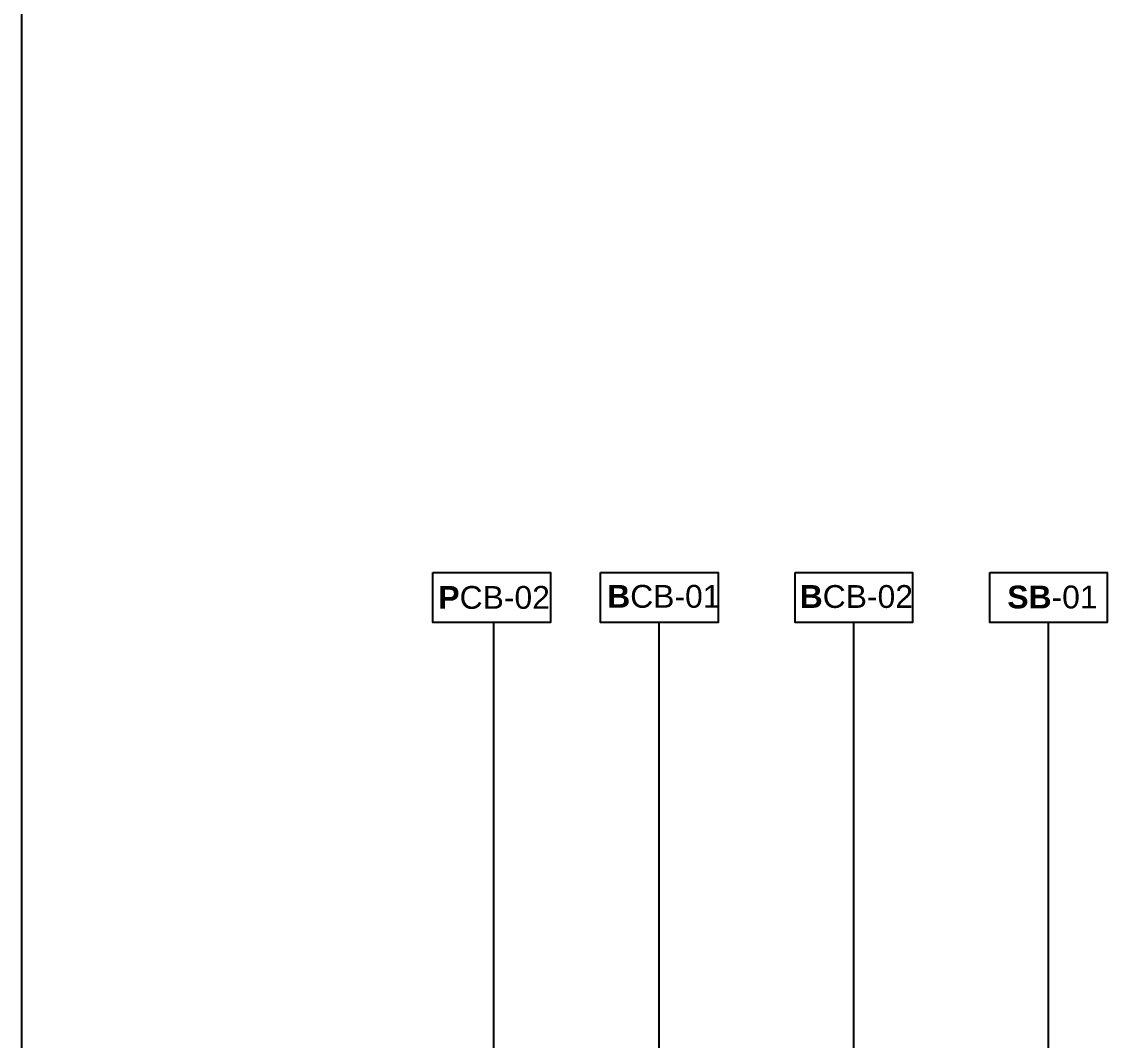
# Model space of a CAD drawing. Header units: metres. Extents: x -325 to 301, y -147 to 149.
# Drawn here: x 92.234 to 94.02, y 38.387 to 40.062 of the extents above; entities that cross this region are included whole.
import ezdxf

# ---------------------------------------------------------------- set-up
doc = ezdxf.new("R2010")
doc.units = ezdxf.units.M
doc.layers.add('-aux', color=50, linetype='Continuous', plot=False)
doc.layers.add('0-TX-1_25', color=7, linetype='Continuous', true_color=0x3f4f7f)
doc.layers.add('A-KEYPLAN_HATCH', color=7, linetype='Continuous')
doc.layers.add('A_TEXT_2', color=7, linetype='Continuous')
doc.styles.get("Standard").update_dxf_attribs({"font": 'arial.ttf'})

# ---------------------------------------------------------------- blocks, each defined once
blk = doc.blocks.new('hatch keyplan 2')
at = {"layer": 'A-KEYPLAN_HATCH'}
blk.add_lwpolyline([(0, 0.005476596624248486), (0.012874798693294, 0.005476596623793739), (0.012874798693294, -2.273736754432321e-13), (0, 0)], close=True, dxfattribs=at)
blk = doc.blocks.new('hatch keyplan')
at = {"layer": 'A-KEYPLAN_HATCH'}
blk.add_blockref('hatch keyplan 2', (1.430579833341536, 0.8521467901477053), dxfattribs=at)
blk = doc.blocks.new('B-CB02')
at = {"layer": 'A-KEYPLAN_HATCH'}
blk.add_blockref('hatch keyplan', (-1.430579833341536, -0.8521467901477053), dxfattribs=at)
at = {"layer": 'A_TEXT_2', "insert": (-0.0007977308478888112, 0.004087061300781514), "char_height": 0.0025, "attachment_point": 1}
blk.add_mtext_dynamic_manual_height_columns('\\pi0.00129;{\\fArial|b1|i0|c0|p34;B}CB-02', width=0.01456192034901793, gutter_width=0.015, heights=[0], dxfattribs=at)
blk = doc.blocks.new('B-CB01')
at = {"layer": 'A-KEYPLAN_HATCH'}
blk.add_blockref('hatch keyplan', (-1.430579833341536, -0.8521467901477052), dxfattribs=at)
at = {"layer": 'A_TEXT_2', "insert": (-0.0007977308478921419, 0.004105509799023688), "char_height": 0.0025, "attachment_point": 1}
blk.add_mtext_dynamic_manual_height_columns('\\pi0.00152;{\\fArial|b1|i0|c0|p34;B}CB-01', width=0.01456192034901793, gutter_width=0.015, heights=[0], dxfattribs=at)
blk = doc.blocks.new('SB-01')
at = {"layer": 'A-KEYPLAN_HATCH'}
blk.add_blockref('hatch keyplan', (-1.430579833341536, -0.8521467901477053), dxfattribs=at)
at = {"layer": 'A_TEXT_2', "insert": (-0.0007977307988561444, 0.004032374434375541), "char_height": 0.0025, "attachment_point": 1}
blk.add_mtext_dynamic_manual_height_columns('\\pi0.00271;{\\fArial|b1|i0|c0|p34;SB}-01', width=0.01456192034901793, gutter_width=0.015, heights=[0], dxfattribs=at)
blk = doc.blocks.new('PCB03')
at = {"layer": 'A-KEYPLAN_HATCH'}
blk.add_blockref('hatch keyplan', (-1.42957983326266, -0.8521467901535917), dxfattribs=at)
at = {"layer": 'A_TEXT_2', "insert": (0.0002022692309803231, 0.0039881901570753), "char_height": 0.0025, "attachment_point": 1}
blk.add_mtext_dynamic_manual_height_columns('\\pi0.00139;{\\fArial|b1|i0|c0|p34;P}CB-02', width=0.01456192034901793, gutter_width=0.015, heights=[0], dxfattribs=at)

msp = doc.modelspace()

# ---------------------------------------------------------------- linework, layer by layer
at = {"layer": '-aux'}
msp.add_lwpolyline([(92.23447743480324, 3.456691224966903), (92.23447743480324, 133.4566912249669)], dxfattribs=at)
at = {"layer": '0-TX-1_25'}
for points in [[(93.01103772118097, 38.08886075963665), (93.01103772118097, 39.07379992786974)], [(93.28300260123206, 37.98617432152861), (93.28300260123206, 39.07379992786974)], [(93.6030753874063, 37.87780470134271), (93.6030753874063, 39.07379992786974)], [(93.92314817358056, 37.72919035907364), (93.92314817358056, 39.07379992786974)]]:
    msp.add_lwpolyline(points, dxfattribs=at)

# ---------------------------------------------------------------- block references
at = {"layer": '0-TX-1_25', "xscale": 15, "yscale": 15, "zscale": 15}
for name, p in [('B-CB01', (93.18644161103235, 39.07379992787144)), ('B-CB02', (93.5065143972066, 39.07379992787144)), ('SB-01', (93.82658718338085, 39.07379992787144))]:
    msp.add_blockref(name, p, dxfattribs=at)
at = {"layer": 'A-KEYPLAN_HATCH', "xscale": 14.99999999999007, "yscale": 14.99999999999007, "zscale": 14.99999999999007}
msp.add_blockref('PCB03', (92.895760746607, 39.0737999279598), dxfattribs=at)

doc.saveas('drawing.dxf')
